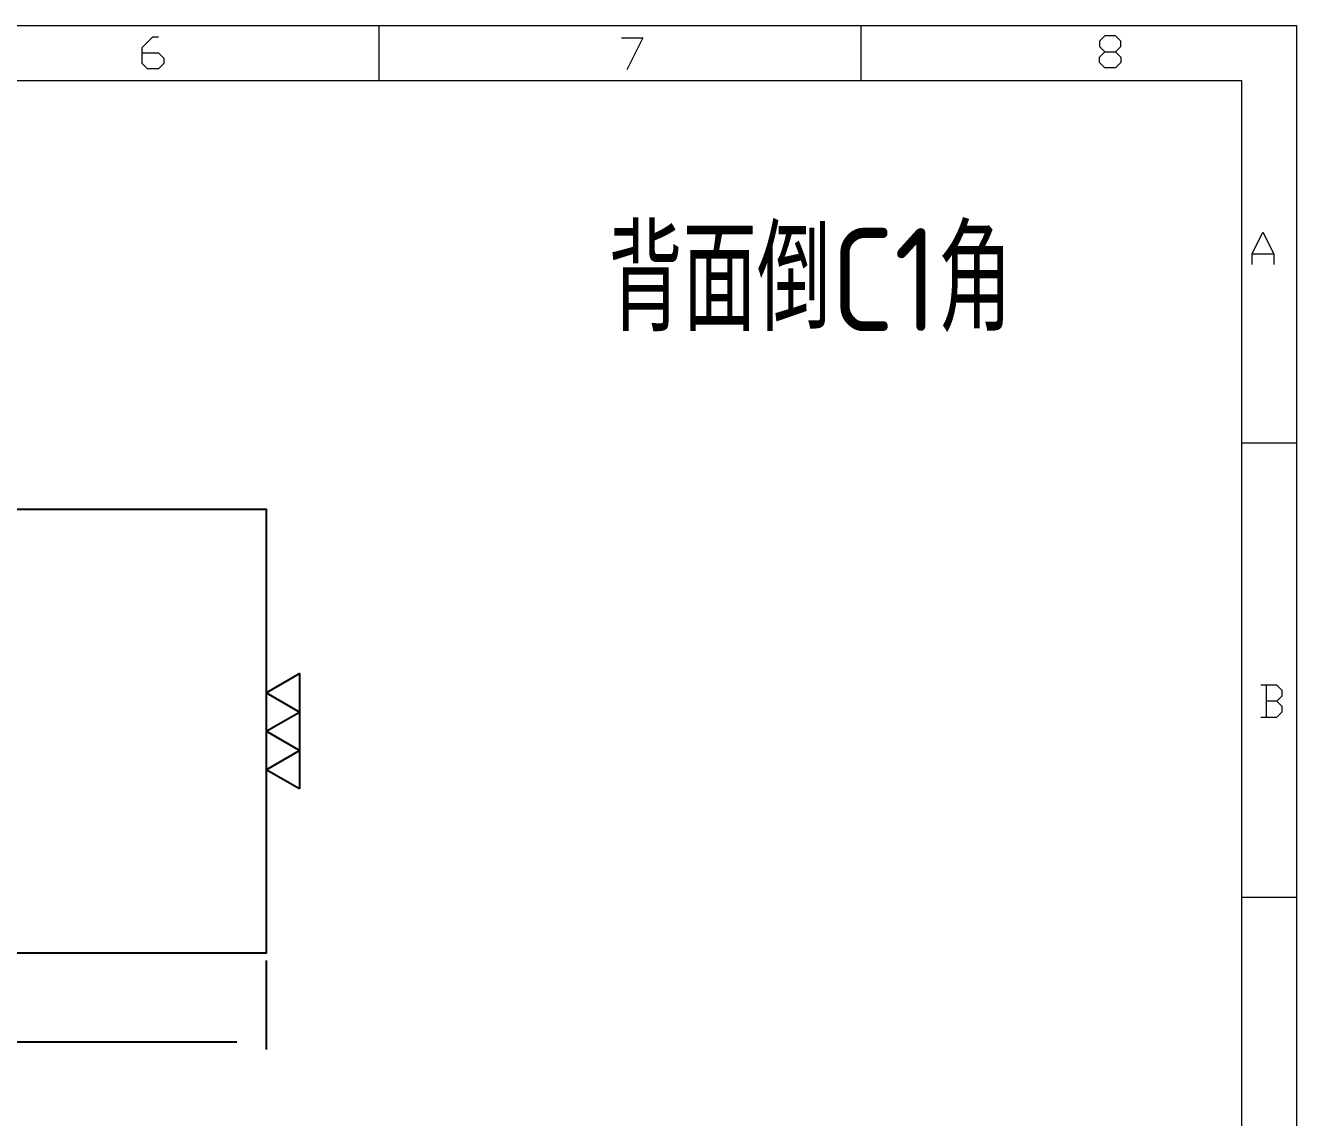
# Model space of a CAD drawing. Header units: millimetres. Extents: x 88508 to 142116, y -5268 to 20283.
# Drawn here: x 100723.8 to 100809.7, y -1046.1 to -972.3 of the extents above; entities that cross this region are included whole.
import ezdxf
from ezdxf.enums import TextEntityAlignment as Align

# ---------------------------------------------------------------- set-up
doc = ezdxf.new("R2010")
doc.units = ezdxf.units.MM
doc.layers.add('DIM', color=4, linetype='Continuous')
doc.layers.add('TEXT', color=4, linetype='Continuous')
doc.styles.add('gbenor', font='gbenor.shx', dxfattribs={"bigfont": 'gbcbig.shx'})
doc.styles.add('GBENOR_', font='gbenor.shx', dxfattribs={"bigfont": 'gbcbig'})
doc.styles.get("Standard").update_dxf_attribs({"font": 'txt.shx', "width": 0.85, "bigfont": 'ctxt.shx'})
doc.styles.add('TXT', font='txt.shx', dxfattribs={"width": 0.8, "bigfont": 'ctxt.shx'})
doc.dimstyles.new('T-2-WX', dxfattribs={"dimtxt": 2, "dimasz": 2, "dimexe": 0.5, "dimexo": 0.5, "dimgap": 0.5, "dimtad": 1, "dimtxsty": 'Standard', "dimblk": 'OPEN30', "dimcen": 0, "dimazin": 3, "dimtfac": 1, "dimtmove": 0, "dimatfit": 3, "dimldrblk": 'OPEN30', "dimlwd": -1, "dimlwe": -1})

# ---------------------------------------------------------------- blocks, each defined once
blk = doc.blocks.new('U40')
at = {"color": 254, "lineweight": 18}
for p, q in [((0, 1783.49), (2530.21, 1783.49)), ((1913.09, 1783.49), (1913.09, 1746.46)), ((2237.08, 1783.49), (2237.08, 1746.46)), ((2530.21, 1783.49), (2530.21, 0)), ((37.03, 1746.46), (2493.18, 1746.46)), ((2493.18, 1746.46), (2493.18, 37.03)), ((2493.18, 1502.7), (2530.21, 1502.7)), ((2493.18, 1197.22), (2530.21, 1197.22))]:
    blk.add_line(p, q, dxfattribs=at)
at = {"color": 92, "lineweight": 18}
for points in [[(1753.93, 1765.07), (1764.72, 1765.07), (1768.32, 1761.47), (1768.32, 1757.87), (1764.72, 1754.27), (1757.53, 1754.27), (1753.93, 1757.87), (1753.93, 1768.67), (1761.12, 1775.87), (1764.72, 1775.87)], [(2076.24, 1775.18), (2090.63, 1775.18), (2079.84, 1753.58)], [(2408.43, 1765.67), (2412.02, 1762.07), (2412.02, 1758.47), (2408.43, 1754.87), (2401.23, 1754.87), (2397.64, 1758.47), (2397.64, 1762.07), (2401.23, 1765.67), (2408.43, 1765.67), (2412.02, 1769.27), (2412.02, 1772.87), (2408.43, 1776.47), (2401.23, 1776.47), (2397.64, 1772.87), (2397.64, 1769.27), (2401.23, 1765.67)], [(2500.44, 1622.77), (2500.44, 1629.97), (2507.63, 1644.37), (2514.83, 1629.97), (2514.83, 1622.77)], [(2500.44, 1629.97), (2514.83, 1629.97)], [(2516.93, 1329.01), (2520.53, 1332.61), (2520.53, 1336.21), (2516.93, 1339.81), (2506.14, 1339.81)], [(2509.74, 1339.81), (2509.74, 1318.21)], [(2506.14, 1318.21), (2516.93, 1318.21), (2520.53, 1321.81), (2520.53, 1325.41), (2516.93, 1329.01), (2509.74, 1329.01)]]:
    blk.add_lwpolyline(points, dxfattribs=at)
at = {"lineweight": 18, "style": 'GBENOR_'}
blk.add_attdef('文档路径', (2125.95, 386.89), '', height=17.76, dxfattribs=at)
at = {"lineweight": 20, "style": 'TXT'}
for tag, height, p in [('18-**-**', 16.35, (1866.64, 256.17)), ('客户名称', 16.13, (1741.09, 133.98, 0)), ('料厚:', 16.13, (1741.26, 93.16, 0))]:
    blk.add_attdef(tag, text='', height=height, dxfattribs=at).set_placement(p, align=Align.MIDDLE)
for tag, p, height in [('88888', (1850.91, 207.46), 14.86), ('材质:', (1691.18, 167.99, 0), 16.13), ('核准', (1869.36, 127.52, 0), 16.13), ('设计', (1868.77, 88.3, 0), 16.13), ('绘图', (1868.24, 49.08, 0), 16.13)]:
    blk.add_attdef(tag, p, '', height=height, dxfattribs=at)
for tag, p, height, width in [('3', (2234.72, 206.9), 15.83, 0.7), ('4', (2234.72, 167.41), 15.83, 0.7), ('核准日期', (2041.07, 124.18, 0), 16.13, 0.68), ('设计日期', (2041.07, 84.45, 0), 16.13, 0.68), ('1', (2251.89, 85.86), 14.61, 0.7), ('绘图日期', (2040.91, 46.43, 0), 16.13, 0.68), ('2', (2234.96, 49.23), 14.61, 0.7)]:
    blk.add_attdef(tag, p, '', height=height, dxfattribs=dict(at, width=width))
blk = doc.blocks.new('*D7977')
at = {"layer": 'Defpoints', "color": 0}
for p in [(100691.26, -1034.949), (100740.06, -1034.949), (100691.26, -1040.949)]:
    blk.add_point(p, dxfattribs=at)
at = {"layer": 'DIM', "color": 0}
for p, q in [((100691.26, -1035.449), (100691.26, -1041.449)), ((100740.06, -1035.449), (100740.06, -1041.449)), ((100738.06, -1040.949), (100693.26, -1040.949))]:
    blk.add_line(p, q, dxfattribs=at)
at = {"layer": 'DIM', "color": 0, "insert": (100715.66, -1039.258), "char_height": 2, "attachment_point": 5}
blk.add_mtext('48,8', dxfattribs=at)
blk = doc.blocks.new('_Open30')

msp = doc.modelspace()

# ---------------------------------------------------------------- linework, layer by layer
at = {"layer": 'TEXT', "color": 2}
msp.add_lwpolyline([(100691.26, -1004.949), (100740.06, -1004.949), (100740.06, -1034.949), (100691.26, -1034.949)], close=True, dxfattribs=at)
at = {"layer": 'TEXT'}
msp.add_lwpolyline([(100742.31, -1023.846), (100740.06, -1022.547), (100742.31, -1021.248), (100740.06, -1019.949), (100742.31, -1018.65), (100740.06, -1017.351), (100742.31, -1016.052), (100742.31, -1023.846)], close=True, dxfattribs=at)

# ---------------------------------------------------------------- block references
at = {"ltscale": 3, "xscale": 0.1004803039715845, "yscale": 0.1004803039715845, "zscale": 0.1004803039715845}
msp.add_blockref('U40', (100555.445, -1151.456), dxfattribs=at)

# ---------------------------------------------------------------- texts
at = {"layer": 'TEXT', "color": 4, "lineweight": 18, "style": 'gbenor'}
msp.add_text('背面倒C1角', height=6.9635, dxfattribs=at).set_placement((100763.178, -992.91))

# ---------------------------------------------------------------- dimensions: what is measured, and where the dimension line sits
at = {"layer": 'DIM'}
dim = msp.add_linear_dim(base=(100691.26, -1040.949), p1=(100740.06, -1034.949), p2=(100691.26, -1034.949), dimstyle='T-2-WX', dxfattribs=at)
dim.commit()
dim.dimension.update_dxf_attribs({"geometry": '*D7977', "text_midpoint": (100715.66, -1039.258)})

doc.saveas('drawing.dxf')
